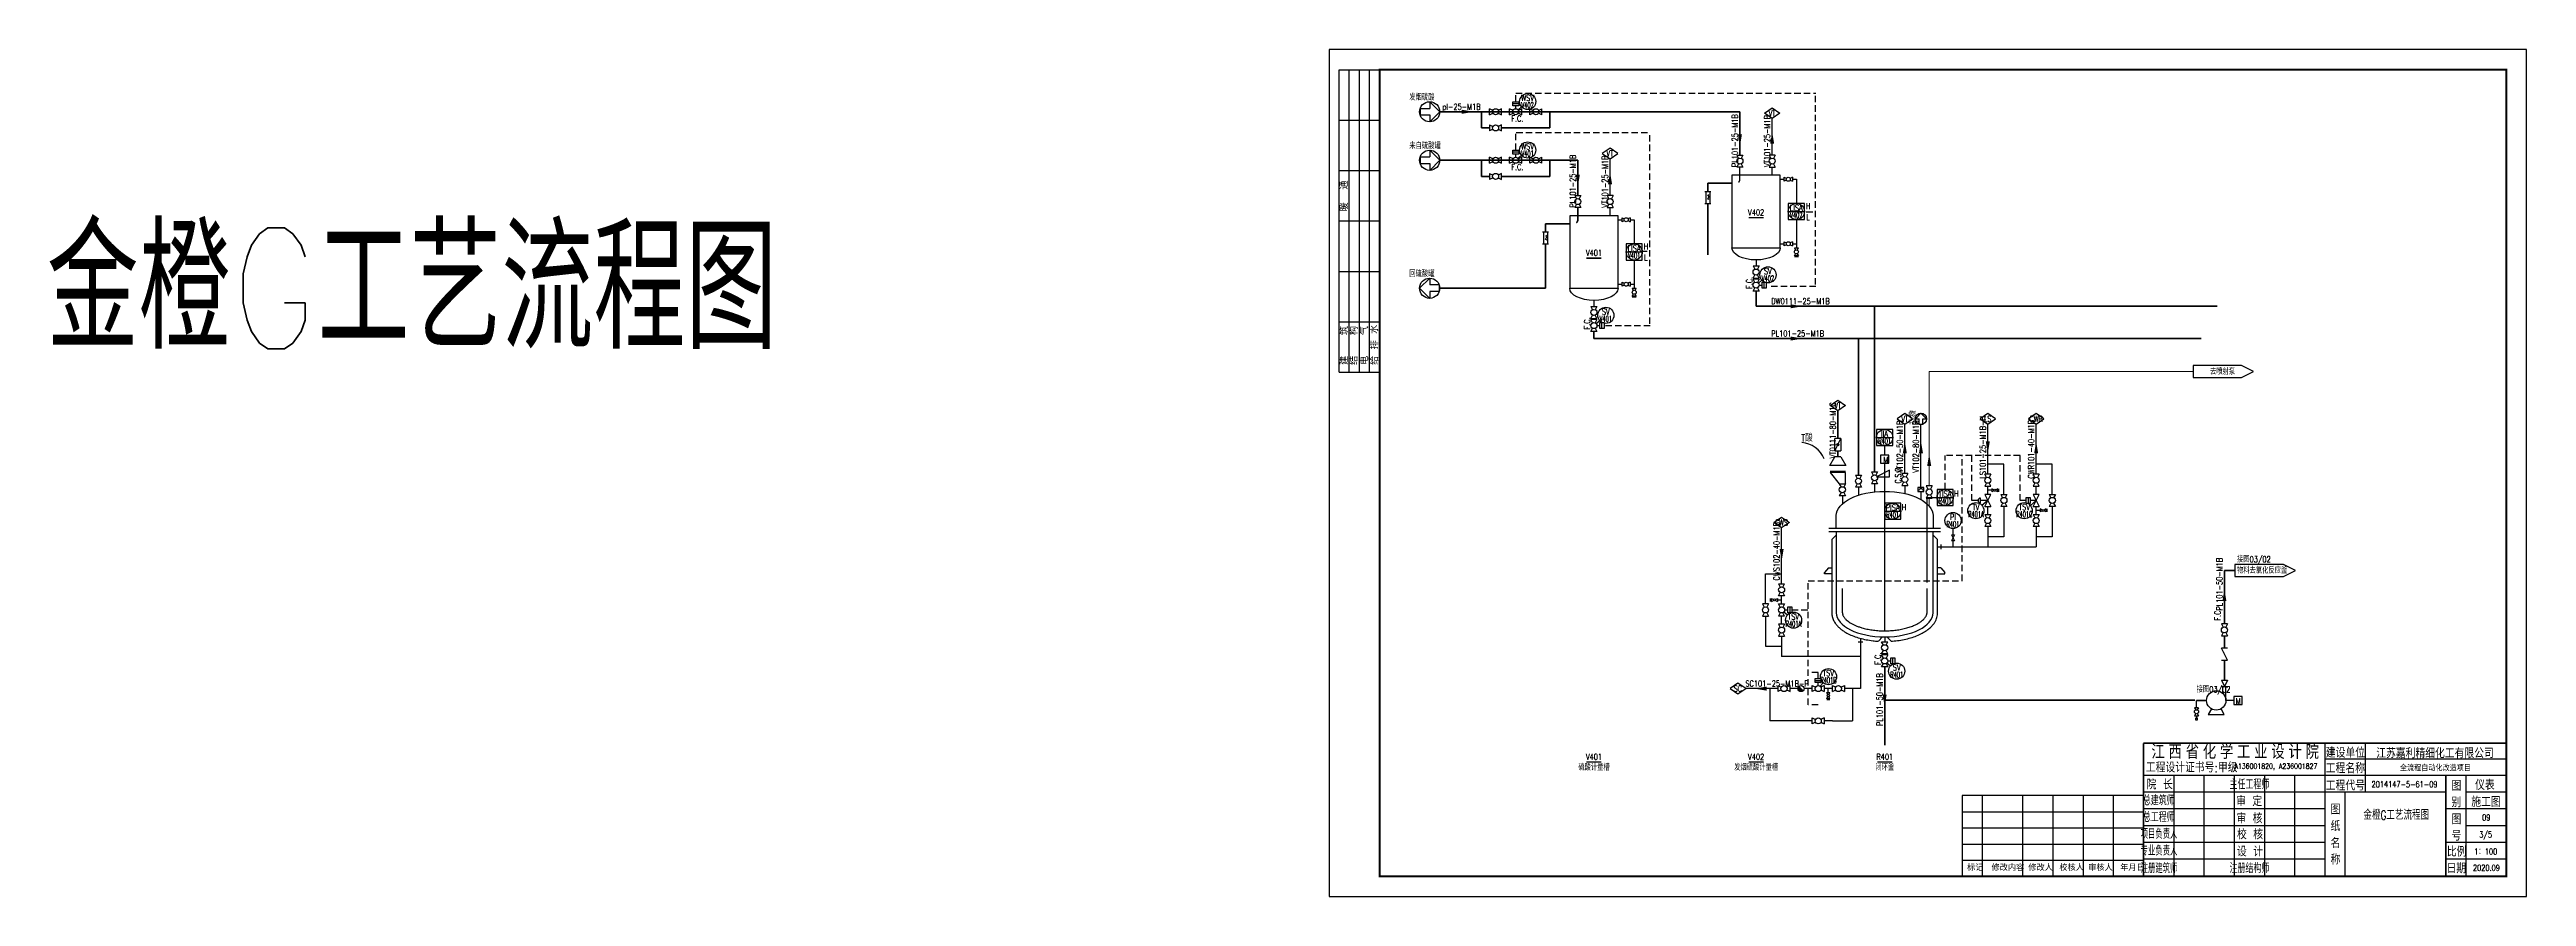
# Model space of a CAD drawing. Header units: millimetres. Extents: x 166235 to 642180, y -176646 to -48310.
# Drawn here: x 390248 to 513130, y -128560 to -86560 of the extents above; entities that cross this region are included whole.
import ezdxf
from ezdxf.enums import TextEntityAlignment as Align

# ---------------------------------------------------------------- set-up
doc = ezdxf.new("R2010")
doc.units = ezdxf.units.MM
doc.header["$LTSCALE"] = 1000
doc.linetypes.add('ACAD_ISO02W100', pattern=[11, 8, -3])
doc.linetypes.add('DASHED2', pattern=[9.525, 6.35, -3.175])
for name, color, linetype in [('01', 7, 'Continuous'), ('A-Title', 7, 'Continuous'), ('PUB_TITLE', 4, 'Continuous'), ('SMPEN_THIN', 1, 'Continuous'), ('TK', 4, 'Continuous'), ('仪表', 1, 'Continuous'), ('文字', 3, 'Continuous'), ('物料管线', 4, 'Continuous'), ('阀门', 2, 'Continuous')]:
    doc.layers.add(name, color=color, linetype=linetype)
for name, color, linetype, lineweight in [('主物料管线', 1, 'Continuous', 60), ('文本', 7, 'Continuous', 18), ('次物料管线', 4, 'Continuous', 30), ('设备', 2, 'Continuous', 90)]:
    doc.layers.add(name, color=color, linetype=linetype, lineweight=lineweight)
doc.styles.add('HZ', font='txt.shx', dxfattribs={"width": 0.8, "bigfont": 'hhztxt.shx'})
doc.styles.add('HZ1', font='txt.shx', dxfattribs={"width": 0.8, "bigfont": 'hztxt.shx'})
doc.styles.add('HZTXT', font='romans.shx', dxfattribs={"width": 0.7, "bigfont": 'HZTXT.shx'})
doc.styles.add('TB', font='COMPLEX', dxfattribs={"bigfont": 'ST64S'})
doc.styles.add('华新', font='txt8.shx', dxfattribs={"width": 0.8, "bigfont": '1hztxt.shx'})
doc.styles.add('华新字体', font='txt8.shx', dxfattribs={"width": 0.8, "bigfont": '1hztxt.shx'})
doc.linetypes.add('FENCELINE1', pattern='A,6.35,-2.54,[133,ltypeshp.shx,S=2.54,R=0,X=-2.54,Y=0],-2.54,25.4', length=36.83)

# ---------------------------------------------------------------- blocks, each defined once
blk = doc.blocks.new('_LABEL1')
for p, q in [((-150, 20), (-75, 20)), ((-150, 20), (-150, 0)), ((-150, 15), (-75, 15)), ((-125, 20), (-125, 0)), ((-100, 20), (-100, 0)), ((-75, 20), (-75, 0)), ((-75, 20), (-75, 0)), ((-75, 20), (0, 20)), ((-75, 15), (0, 15)), ((-50, 20), (-50, 0)), ((-25, 20), (-25, 0)), ((0, 20), (0, 0)), ((-150, 10), (-75, 10)), ((-150, 5), (-75, 5)), ((-150, 0), (-75, 0)), ((-75, 10), (0, 10)), ((-75, 5), (0, 5)), ((-75, 0), (0, 0))]:
    blk.add_line(p, q)
at = {"style": 'HZ'}
for s, p in [('建   筑', (-146.4, 15.6)), ('结   构', (-146.4, 10.9)), ('暖  通', (-70.3, 15.7)), ('给 排 水', (-146.4, 0.7)), ('电   气', (-146.4, 5.6))]:
    blk.add_text(s, height=3.51, dxfattribs=at).set_placement(p)
blk = doc.blocks.new('A$C4E702416')
at = {"color": 140}
for p, q in [((51400, 7600), (51400, 5170)), ((58400, 6800), (49400, 6800)), ((55400, 5170), (40400, 5170)), ((41900, 6000), (41900, 1000)), ((43400, 6000), (43400, 1000)), ((44900, 6000), (44900, 1000)), ((46400, 6000), (46400, 1000)), ((47900, 6000), (47900, 1000)), ((56400, 6000), (56400, 1000)), ((58400, 5170), (56400, 5170)), ((49400, 4340), (40400, 4340)), ((58400, 4340), (55400, 4340)), ((49400, 3510), (40400, 3510)), ((49400, 2680), (40400, 2680)), ((58400, 2680), (55400, 2680)), ((58400, 3510), (56400, 3510)), ((49400, 1850), (40400, 1850)), ((58400, 1850), (55400, 1850))]:
    blk.add_line(p, q, dxfattribs=at)
for p, q in [((40400, 5000), (31400, 5000)), ((31400, 5000), (31400, 1000)), ((32400, 5000), (32400, 1000)), ((34400, 5000), (34400, 1000)), ((35900, 5000), (35900, 1000)), ((37400, 5000), (37400, 1000)), ((38900, 5000), (38900, 1000)), ((40400, 1000), (40400, 5000)), ((31400, 4200), (40400, 4200)), ((31400, 3400), (40400, 3400)), ((31400, 2600), (40400, 2600)), ((31400, 1800), (40400, 1800)), ((31400, 1000), (40400, 1000))]:
    blk.add_line(p, q)
at = {"color": 140, "const_width": 70}
for points in [[(58400, 7600), (40400, 7600)], [(40400, 7600), (40400, 1000)], [(49400, 7600), (49400, 1000)], [(58400, 6000), (40400, 6000)], [(50400, 5170), (50400, 1000)], [(55400, 6000), (55400, 1000)]]:
    blk.add_lwpolyline(points, dxfattribs=at)
at = {"layer": 'PUB_TITLE'}
blk.add_lwpolyline([(0, 0), (59400, 0), (59400, 42000), (0, 42000)], close=True, dxfattribs=at)
at = {"layer": 'PUB_TITLE', "const_width": 100}
blk.add_lwpolyline([(2500, 1000), (58400, 1000), (58400, 41000), (2500, 41000)], close=True, dxfattribs=at)
at = {"layer": 'PUB_TITLE', "linetype": 'ByBlock', "xscale": 100, "yscale": 100, "zscale": 100, "rotation": 90}
blk.add_blockref('_LABEL1', (2500, 41000), dxfattribs=at)
at = {"style": 'HZ1'}
for s, p in [('标记', (31647, 1274)), ('修改内容', (32863, 1274)), ('修改人', (34688, 1274)), ('校核人', (36228, 1274)), ('审核人', (37661, 1274)), ('年月日', (39247, 1274))]:
    blk.add_text(s, height=300, dxfattribs=at).set_placement(p)
at = {"layer": 'TK', "style": 'TB'}
for s, p in [('江', (40790, 6819)), ('西', (41640, 6819)), ('省', (42490, 6819)), ('化', (43340, 6819)), ('学', (44190, 6819)), ('工', (45040, 6819)), ('业', (45890, 6819)), ('设', (46740, 6819)), ('计', (47590, 6819)), ('院', (48440, 6819))]:
    blk.add_text(s, height=700, dxfattribs=at).set_placement(p)
at = {"layer": 'TK', "style": 'HZ1'}
for s, height, width, p in [('建设单位', 450, 0.8, (50417, 7162)), ('工程设计证书号:甲级', 450, 0.9, (42792, 6432)), ('A136001820, A236001827', 250, 0.9, (46969, 6423)), ('工程名称', 450, 0.8, (50417, 6393)), ('总建筑师', 450, 0.65, (41157, 4796)), ('院 长', 450, 0.8, (41206, 5589)), ('主任工程师', 450, 0.65, (45657, 5590)), ('审 定', 450, 0.8, (45643, 4759)), ('工程代号', 450, 0.8, (50417, 5530)), ('别', 450, 0.8, (55926, 4695)), ('图', 450, 0.8, (55926, 5510)), ('总工程师', 450, 0.65, (41157, 3966)), ('审 核', 450, 0.8, (45657, 3904)), ('纸', 450, 0.8, (49926, 3522)), ('图', 450, 0.8, (49926, 4337)), ('图', 450, 0.8, (55926, 3850)), ('项目负责人', 450, 0.6, (41171, 3136)), ('专业负责人', 450, 0.6, (41171, 2306)), ('校 核', 450, 0.8, (45685, 3111)), ('设 计', 450, 0.8, (45685, 2259)), ('名', 450, 0.8, (49926, 2677)), ('比例', 450, 0.8, (55935, 2253)), ('号', 450, 0.8, (55926, 3035)), ('注册建筑师', 450, 0.6, (41171, 1434)), ('注册结构师', 450, 0.65, (45657, 1434)), ('称', 450, 0.8, (49926, 1862)), ('日期', 450, 0.8, (55918, 1423))]:
    blk.add_text(s, height=height, dxfattribs=dict(at, width=width)).set_placement(p, align=Align.MIDDLE)
at = {"layer": 'TK', "color": 7, "style": 'HZ1'}
for s, height, width, p in [('江苏嘉利精细化工有限公司', 450, 0.8, (54864, 7135)), ('全流程自动化改造项目', 290, 0.9, (54885, 6401)), ('施工图', 450, 0.8, (57390, 4723)), ('仪表', 450, 0.8, (57338, 5560)), ('3/5', 300, 0.8, (57376, 3046)), ('2020.09', 300, 0.8, (57416, 1419))]:
    blk.add_text(s, height=height, dxfattribs=dict(at, width=width)).set_placement(p, align=Align.MIDDLE)
blk = doc.blocks.new('A$C5F9B1630')
at = {"layer": '物料管线'}
for p, q in [((3.6, -9.8), (0, -9.8)), ((7.6, -9.8), (9.1, -9.8)), ((9.6, -9.3), (8.6, -9.3)), ((8.6, -10.3), (9.6, -10.3)), ((9.6, -10.3), (9.6, -9.3))]:
    blk.add_line(p, q, dxfattribs=at)
at = {"layer": '阀门', "color": 2}
for p, q in [((3.6, -8.8), (4.7, -9.4)), ((3.6, -8.8), (3.6, -10.8)), ((3.6, -10.8), (4.7, -10.2)), ((6.5, -9.4), (7.6, -8.8)), ((6.5, -10.2), (7.6, -10.8)), ((7.6, -10.8), (7.6, -8.8))]:
    blk.add_line(p, q, dxfattribs=at)
blk.add_circle((5.6, -9.8), 1, dxfattribs=at)

msp = doc.modelspace()

# ---------------------------------------------------------------- hatches: boundary and pattern name
at = {"linetype": 'Continuous', "ltscale": 8}
msp.add_hatch(color=2, dxfattribs=at).paths.add_polyline_path([(478966, -106101, 1), (478966, -106204, 1)])
at = {"layer": '设备'}
h = msp.add_hatch(color=0, dxfattribs=at)
h.dxf.hatch_style = 1
h.paths.add_polyline_path([(477251, -118359), (477039, -118147, 0.1989114), (476995, -118253, 0.6681773)])

# ---------------------------------------------------------------- linework, layer by layer
at = {"color": 2}
for p, q in [((462986, -89496), (462986, -89346)), ((462986, -91900), (462986, -91750)), ((475060, -98243), (475210, -98243)), ((467016, -100248), (467166, -100248)), ((486407, -108919), (486046, -108923)), ((488807, -108919), (488507, -108919)), ((476328, -114353), (476478, -114353)), ((477995, -118103), (477995, -117953)), ((481441, -116878), (481591, -116878))]:
    msp.add_line(p, q, dxfattribs=at)
for p, q in [((476110, -92993), (476310, -92993)), ((476710, -92993), (476910, -92993)), ((476910, -92993), (476910, -94193)), ((468066, -94998), (468266, -94998)), ((468666, -94998), (468866, -94998)), ((468866, -94998), (468866, -96198)), ((476910, -94993), (476910, -96393)), ((468866, -96998), (468866, -98398)), ((476110, -96193), (476310, -96193)), ((476710, -96193), (476910, -96193)), ((468066, -98198), (468266, -98198)), ((468666, -98198), (468866, -98198)), ((474910, -97893), (474910, -97943)), ((466866, -99898), (466866, -99948))]:
    msp.add_line(p, q)
at = {"color": 2, "linetype": 'Continuous', "ltscale": 8}
for p, q in [((479116, -105853), (478816, -105853)), ((478816, -106453), (478816, -105853)), ((478816, -106453), (478943, -106199)), ((478816, -106453), (478966, -106453)), ((478966, -106453), (479116, -106453)), ((478989, -106107), (479116, -105853)), ((479116, -105853), (479116, -106453))]:
    msp.add_line(p, q, dxfattribs=at)
at = {"ltscale": 10}
for p, q in [((479116, -106753), (478816, -106753)), ((479341, -107486), (478591, -107486)), ((479341, -107536), (478591, -107536)), ((478591, -107536), (479041, -108092)), ((479341, -108092), (479341, -107536))]:
    msp.add_line(p, q, dxfattribs=at)
for points in [[(475710, -89450), (476093, -89714), (475710, -89978), (475326, -89714)], [(467666, -91455), (467282, -91719), (467666, -91983), (468050, -91719)], [(478966, -103951), (479350, -104215), (478966, -104479), (478583, -104215)], [(482291, -104609), (481908, -104873), (482291, -105137), (482675, -104873)], [(486407, -104609), (486023, -104873), (486407, -105137), (486791, -104873)], [(488807, -104609), (488423, -104873), (488807, -105137), (489191, -104873)], [(476178, -109755), (476562, -110019), (476178, -110283), (475794, -110019)], [(474011, -117989), (473627, -118253), (474011, -118517), (474395, -118253)]]:
    msp.add_lwpolyline(points, close=True)
for points in [[(498990, -102230), (496590, -102230), (496590, -102830), (498990, -102830)], [(498990, -102830), (499590, -102530), (498990, -102230)], [(501069, -112090), (498669, -112090), (498669, -112690), (501069, -112690)], [(501069, -112690), (501669, -112390), (501069, -112090)]]:
    msp.add_lwpolyline(points)
msp.add_lwpolyline([(479116, -106753), (479366, -107186), (478566, -107186), (478816, -106753)], dxfattribs=at)
at = {"color": 2, "linetype": 'Continuous', "ltscale": 8}
msp.add_circle((478966, -106153), 51.5, dxfattribs=at)
at = {"ltscale": 10}
msp.add_arc((477097, -107340), 1288, 22.2855, 86.25845, dxfattribs=at)
at = {"color": 2}
msp.add_arc((486046, -108923), 120, 90, 270, dxfattribs=at)
at = {"layer": '01'}
msp.add_lwpolyline([(481091, -107080), (481491, -107080), (481491, -106680), (481091, -106680)], close=True, dxfattribs=at)
at = {"layer": 'SMPEN_THIN', "color": 2, "linetype": 'Continuous', "ltscale": 8}
for p, q in [((483241, -108279), (482941, -108279)), ((482941, -108279), (482941, -108479)), ((482941, -108399), (483016, -108399)), ((482941, -108479), (483241, -108479)), ((483166, -108399), (483241, -108399)), ((483241, -108479), (483241, -108279))]:
    msp.add_line(p, q, dxfattribs=at)
msp.add_arc((483091, -108399), 75, 0, 180, dxfattribs=at)
at = {"layer": '主物料管线'}
for p, q in [((461286, -90446), (461286, -89646)), ((464686, -90446), (464686, -89646)), ((461686, -90446), (461286, -90446)), ((462286, -90446), (464686, -90446)), ((459218, -92050), (466066, -92050)), ((461286, -92850), (461286, -92050)), ((464686, -92850), (464686, -92050)), ((466066, -93798), (466066, -92050)), ((461686, -92850), (461286, -92850)), ((462286, -92850), (464686, -92850)), ((473714, -93193), (472514, -93193)), ((472514, -93193), (472514, -93593)), ((466066, -94798), (466066, -94398)), ((472514, -94193), (472514, -96738)), ((465670, -95198), (464470, -95198)), ((464470, -95198), (464470, -95598)), ((464470, -96198), (464470, -98398)), ((464470, -98398), (459218, -98398)), ((466866, -100893), (466866, -100548)), ((466866, -100893), (496991, -100893)), ((479991, -107658), (479991, -100893)), ((498145, -115042), (498145, -112390)), ((498145, -112390), (498669, -112390)), ((498145, -115640), (498145, -116240)), ((481291, -117178), (481291, -121053)), ((498145, -117840), (498145, -116840)), ((481300, -118830), (496682, -118830)), ((497260, -118840), (496760, -118840))]:
    msp.add_line(p, q, dxfattribs=at)
at = {"layer": '主物料管线', "linetype": 'ACAD_ISO02W100', "ltscale": 8}
msp.add_line((466066, -94998), (466066, -94798), dxfattribs=at)
at = {"layer": '主物料管线'}
for points in [[(460910, -89646, 0, 200, 0), (460310, -89646, 300, 300, 0)], [(474110, -91363, 0, 200, 0), (474110, -90763, 300, 300, 0)], [(475710, -90634, 0, 200, 0), (475710, -91234, 300, 300, 0)], [(466066, -93368, 0, 200, 0), (466066, -92768, 300, 300, 0)], [(467666, -92638, 0, 200, 0), (467666, -93238, 300, 300, 0)], [(477221, -99293, 0, 200, 0), (476621, -99293, 300, 300, 0)], [(477221, -100893, 0, 200, 0), (476621, -100893, 300, 300, 0)], [(482291, -105988, 0, 200, 0), (482291, -106588, 300, 300, 0)], [(483091, -105988, 0, 200, 0), (483091, -106588, 300, 300, 0)], [(483499, -106609, 0, 200, 0), (483499, -107209, 300, 300, 0)], [(486407, -106588, 0, 200, 0), (486407, -105988, 300, 300, 0)], [(488807, -105988, 0, 200, 0), (488807, -106588, 300, 300, 0)], [(476178, -111934, 0, 200, 0), (476178, -111334, 300, 300, 0)], [(498145, -113316, 0, 200, 0), (498145, -113916, 300, 300, 0)], [(474833, -118253, 0, 200, 0), (475433, -118253, 300, 300, 0)], [(481291, -119151, 0, 200, 0), (481291, -118551, 300, 300, 0)]]:
    msp.add_lwpolyline(points, format="xyseb", dxfattribs=at)
at = {"layer": '主物料管线', "linetype": 'ACAD_ISO02W100', "ltscale": 8}
msp.add_arc((465866, -94998), 200, 314.69201, 0, dxfattribs=at)
at = {"layer": '仪表'}
for p, q in [((463100, -89548), (463276, -89398)), ((463100, -91953), (463276, -91802)), ((476510, -94593), (477310, -94593)), ((468466, -96598), (469266, -96598)), ((475023, -98146), (475199, -97996)), ((466980, -100150), (467156, -100000)), ((480891, -105798), (481691, -105798)), ((483391, -108773), (483891, -108773)), ((483391, -112985), (483391, -108773)), ((483891, -108773), (484691, -108773)), ((486407, -108919), (486118, -109167)), ((488807, -108919), (488518, -109167)), ((481291, -109452), (482091, -109452)), ((484682, -110619), (484682, -110319)), ((484682, -111219), (484682, -110919)), ((476292, -114450), (476467, -114601)), ((478093, -118139), (478243, -117963)), ((481405, -116976), (481581, -117126))]:
    msp.add_line(p, q, dxfattribs=at)
for points in [[(476510, -94993), (477310, -94993), (477310, -94193), (476510, -94193)], [(468466, -96998), (469266, -96998), (469266, -96198), (468466, -96198)], [(480891, -106198), (481691, -106198), (481691, -105398), (480891, -105398)], [(481291, -109852), (482091, -109852), (482091, -109052), (481291, -109052)], [(483891, -109173), (484691, -109173), (484691, -108373), (483891, -108373)]]:
    msp.add_lwpolyline(points, close=True, dxfattribs=at)
for centre in [(463580, -89138), (463580, -91542), (476910, -94593), (468866, -96598), (475503, -97735), (467459, -99740), (481291, -105798), (481691, -109452), (484291, -108773), (485814, -109427), (488214, -109427), (484682, -109919), (476771, -114861), (478504, -117660), (481885, -117386)]:
    msp.add_circle(centre, 400, dxfattribs=at)
at = {"layer": '文本', "color": 3, "ltscale": 8}
for p, q in [((483499, -108202), (483499, -102530)), ((483499, -102530), (496590, -102530)), ((483499, -108802), (483499, -109202))]:
    msp.add_line(p, q, dxfattribs=at)
at = {"layer": '次物料管线', "lineweight": 40}
for p, q in [((474110, -89646), (459218, -89646)), ((474110, -91793), (474110, -89646)), ((474910, -99293), (474910, -98543)), ((474910, -99293), (497791, -99293)), ((480791, -103643), (480791, -99293)), ((480791, -107499), (480791, -103572)), ((478966, -105853), (478966, -104479)), ((478966, -106753), (478966, -106453))]:
    msp.add_line(p, q, dxfattribs=at)
at = {"layer": '次物料管线'}
for p, q in [((475710, -91793), (475710, -89978)), ((467666, -93798), (467666, -91983)), ((474110, -92793), (474110, -92393)), ((475710, -92793), (475710, -92393)), ((467666, -94798), (467666, -94398)), ((482291, -107582), (482291, -105137)), ((483091, -108279), (483091, -105153)), ((486407, -107619), (486407, -105137)), ((488807, -107619), (488807, -105137)), ((487207, -107119), (486407, -107119)), ((487207, -108619), (487207, -107119)), ((489607, -107119), (488807, -107119)), ((489607, -108619), (489607, -107119)), ((486407, -108619), (486407, -108219)), ((486407, -109619), (486407, -109219)), ((487207, -109219), (487207, -110719)), ((488807, -108619), (488807, -108219)), ((488807, -109619), (488807, -109219)), ((489607, -109219), (489607, -110719)), ((476178, -113053), (476178, -110283)), ((486407, -110219), (486407, -111219)), ((488807, -110219), (488807, -111219)), ((484097, -111219), (488807, -111219)), ((487207, -110719), (486407, -110719)), ((489607, -110719), (488807, -110719)), ((475378, -114053), (475378, -112553)), ((475378, -112553), (476178, -112553)), ((476178, -114053), (476178, -113653)), ((475378, -114653), (475378, -116153)), ((476178, -115053), (476178, -114653)), ((475378, -116153), (476178, -116153)), ((476178, -115653), (476178, -116653)), ((480095, -116653), (476178, -116653)), ((480095, -115928), (480095, -118253)), ((475995, -118253), (474395, -118253)), ((475595, -118253), (475595, -119853)), ((476995, -118253), (476595, -118253)), ((477695, -118253), (477295, -118253)), ((478695, -118253), (478295, -118253)), ((480095, -118253), (479295, -118253)), ((479695, -118253), (479695, -119853)), ((475995, -119853), (475595, -119853)), ((477695, -119853), (475995, -119853)), ((478695, -119853), (478295, -119853)), ((478695, -119853), (479695, -119853))]:
    msp.add_line(p, q, dxfattribs=at)
at = {"layer": '次物料管线', "color": 4, "linetype": 'ACAD_ISO02W100', "ltscale": 8}
msp.add_line((474110, -92993), (474110, -92793), dxfattribs=at)
msp.add_arc((473910, -92993), 200, 314.69201, 0, dxfattribs=at)
at = {"layer": '物料管线', "color": 8, "linetype": 'DASHED2', "ltscale": 0.05}
for p, q in [((462986, -89134), (462986, -88684)), ((462996, -88719), (477881, -88719)), ((477858, -98214), (477858, -88719)), ((462996, -91534), (462996, -90674)), ((463016, -90669), (469661, -90669)), ((469638, -100164), (469638, -90669)), ((477403, -94609), (477839, -94609)), ((469183, -96559), (469619, -96559)), ((475656, -98294), (477876, -98294)), ((467436, -100244), (469656, -100244)), ((484291, -108373), (484291, -106690)), ((488007, -106690), (484291, -106690)), ((485128, -112909), (485128, -106690)), ((485607, -108919), (485607, -106690)), ((488007, -108919), (488007, -106690)), ((485907, -108919), (485607, -108919)), ((488307, -108919), (488007, -108919)), ((477495, -119053), (477495, -112909)), ((477495, -112909), (485128, -112909)), ((476678, -114353), (477495, -114353)), ((477995, -117453), (477495, -117453)), ((477995, -117753), (477995, -117453)), ((477995, -119053), (477495, -119053))]:
    msp.add_line(p, q, dxfattribs=at)
at = {"layer": '物料管线', "color": 3, "linetype": 'FENCELINE1', "ltscale": 20}
msp.add_line((481291, -106680), (481291, -106198), dxfattribs=at)
at = {"layer": '物料管线'}
for p, q in [((486607, -108419), (486407, -108419)), ((489007, -109419), (488807, -109419)), ((475978, -113853), (476178, -113853)), ((478495, -118453), (478495, -118253)), ((498620, -118840), (498220, -118840))]:
    msp.add_line(p, q, dxfattribs=at)
at = {"layer": '物料管线', "color": 2}
msp.add_lwpolyline([(478554, -107389, 0, 180, 0), (478289, -106851, 160, 0, 0), (478554, -107390, 0, 0, 0)], format="xyseb", dxfattribs=at)
at = {"layer": '物料管线'}
msp.add_lwpolyline([(498620, -119040), (499020, -119040), (499020, -118640), (498620, -118640)], close=True, dxfattribs=at)
at = {"layer": '设备', "lineweight": -3}
for p, q in [((474910, -96993), (474910, -97293)), ((466866, -98998), (466866, -99298)), ((480791, -108099), (480791, -108499)), ((481530, -107418), (480891, -107744)), ((480891, -107744), (481530, -107744)), ((481291, -115388), (481291, -107094)), ((481530, -107744), (481530, -107418)), ((479191, -108692), (479191, -109092)), ((479991, -108264), (479991, -108664)), ((482291, -108182), (482291, -108582)), ((483091, -108479), (483091, -108879)), ((478516, -110303), (484066, -110303)), ((478516, -110453), (484066, -110453)), ((478891, -110303), (478891, -109673)), ((478891, -110453), (478891, -114488)), ((483691, -109673), (483691, -110303)), ((483691, -114488), (483691, -110453)), ((478891, -110640), (478666, -110859)), ((478666, -110859), (478666, -114488)), ((483691, -110640), (483916, -110859)), ((483916, -114488), (483916, -110859)), ((483916, -111219), (484097, -111219)), ((484097, -111339), (484097, -111099)), ((478498, -112265), (478306, -112495)), ((478306, -112553), (478306, -112495)), ((478666, -112553), (478306, -112553)), ((478498, -112265), (478666, -112265)), ((484084, -112265), (483916, -112265)), ((483916, -112553), (484276, -112553)), ((484084, -112265), (484276, -112495)), ((484276, -112553), (484276, -112495)), ((479191, -114488), (479191, -113288)), ((483391, -114488), (483391, -113288)), ((479975, -115928), (480215, -115928)), ((480095, -115762), (480095, -115928)), ((480976, -115900), (481186, -115687)), ((481171, -115928), (481411, -115928)), ((481291, -115688), (481291, -115928)), ((481606, -115900), (481396, -115687)), ((498020, -118140), (498270, -118140)), ((498070, -118492), (498070, -118140)), ((498220, -118840), (498220, -118140))]:
    msp.add_line(p, q, dxfattribs=at)
for points in [[(473710, -96393), (476110, -96393), (476110, -92793), (473710, -92793)], [(465666, -98398), (468066, -98398), (468066, -94798), (465666, -94798)]]:
    msp.add_lwpolyline(points, close=True, dxfattribs=at)
at = {"layer": '设备', "const_width": 70}
for points in [[(474538, -94901), (475281, -94901)], [(466495, -96906), (467238, -96906)], [(466495, -121898), (467238, -121898)], [(474538, -121898), (475281, -121898)], [(480920, -121898), (481663, -121898)]]:
    msp.add_lwpolyline(points, dxfattribs=at)
at = {"layer": '设备', "lineweight": -3}
msp.add_lwpolyline([(497500, -119256), (497340, -119533), (498140, -119533), (497980, -119256)], dxfattribs=at)
msp.add_circle((497740, -118840), 480, dxfattribs=at)
at = {"layer": '设备', "lineweight": -3, "extrusion": (0, 0, -1)}
for centre, major_axis in [((474910, -96393), (-1200, 0)), ((466866, -98398), (-1200, 0)), ((481291, -109673), (2400, 0))]:
    msp.add_ellipse(centre, major_axis=major_axis, ratio=0.5, start_param=3.1415927, end_param=6.2831853, dxfattribs=at)
at = {"layer": '设备', "lineweight": -3}
msp.add_ellipse((481291, -114488), major_axis=(2400, 0), ratio=0.5, start_param=3.1415927, end_param=6.2831853, dxfattribs=at)
for points, knots in [([(478666, -114488), (478666, -114521), (478668, -114554), (478676, -114619), (478682, -114652), (478698, -114716), (478707, -114747), (478730, -114810), (478743, -114841), (478772, -114901), (478789, -114930), (478824, -114988), (478843, -115017), (478897, -115088), (478933, -115129), (479011, -115210), (479053, -115248), (479143, -115323), (479191, -115358), (479317, -115442), (479398, -115489), (479570, -115576), (479661, -115616), (479852, -115689), (479952, -115722), (480159, -115780), (480266, -115805), (480486, -115848), (480598, -115866), (480799, -115889), (480886, -115897), (480974, -115903)], [0, 0, 0, 0, 0.0597805, 0.0597805, 0.1195611, 0.1195611, 0.1793416, 0.1793416, 0.2391221, 0.2391221, 0.2989026, 0.2989026, 0.3586832, 0.3586832, 0.4526204, 0.4526204, 0.5465576, 0.5465576, 0.6404948, 0.6404948, 0.7800665, 0.7800665, 0.9196383, 0.9196383, 1.0592101, 1.0592101, 1.1987819, 1.1987819, 1.3383537, 1.3383537, 1.4441405, 1.4441405, 1.4441405, 1.4441405]), ([(479191, -114488), (479191, -114500), (479192, -114513), (479195, -114538), (479198, -114551), (479204, -114578), (479209, -114591), (479219, -114619), (479226, -114633), (479241, -114663), (479250, -114678), (479270, -114710), (479281, -114725), (479307, -114758), (479321, -114775), (479352, -114808), (479369, -114825), (479414, -114866), (479444, -114891), (479509, -114939), (479544, -114963), (479620, -115010), (479661, -115034), (479748, -115079), (479794, -115100), (479891, -115142), (479942, -115162), (480047, -115200), (480102, -115218), (480238, -115258), (480321, -115279), (480493, -115316), (480582, -115331), (480763, -115357), (480855, -115368), (481042, -115382), (481137, -115386), (481327, -115389), (481421, -115387), (481610, -115378), (481704, -115370), (481888, -115349), (481978, -115335), (482154, -115303), (482240, -115284), (482405, -115241), (482484, -115217), (482635, -115165), (482706, -115137), (482828, -115082), (482880, -115056), (482977, -115002), (483022, -114974), (483104, -114918), (483142, -114889), (483201, -114838), (483224, -114815), (483266, -114770), (483284, -114748), (483316, -114705), (483330, -114685), (483350, -114648), (483358, -114632), (483371, -114601), (483376, -114585), (483384, -114556), (483387, -114542), (483391, -114514), (483391, -114501), (483391, -114488)], [0, 0, 0, 0, 0.0624607, 0.0624607, 0.1249215, 0.1249215, 0.1873822, 0.1873822, 0.2498429, 0.2498429, 0.3123036, 0.3123036, 0.3747644, 0.3747644, 0.4372251, 0.4372251, 0.4996858, 0.4996858, 0.5895122, 0.5895122, 0.6793386, 0.6793386, 0.769165, 0.769165, 0.8589913, 0.8589913, 0.9488177, 0.9488177, 1.0386441, 1.0386441, 1.1650488, 1.1650488, 1.2914535, 1.2914535, 1.4178581, 1.4178581, 1.5442628, 1.5442628, 1.6706675, 1.6706675, 1.7970722, 1.7970722, 1.9234769, 1.9234769, 2.0498816, 2.0498816, 2.1762863, 2.1762863, 2.302691, 2.302691, 2.4081497, 2.4081497, 2.5136085, 2.5136085, 2.6190672, 2.6190672, 2.7024772, 2.7024772, 2.7858871, 2.7858871, 2.8692971, 2.8692971, 2.9379478, 2.9379478, 3.0065985, 3.0065985, 3.0752492, 3.0752492, 3.1415927, 3.1415927, 3.1415927, 3.1415927]), ([(481609, -115903), (481658, -115900), (481708, -115896), (481872, -115880), (481986, -115865), (482209, -115828), (482318, -115805), (482529, -115752), (482632, -115722), (482828, -115654), (482923, -115616), (483101, -115534), (483186, -115489), (483344, -115393), (483417, -115341), (483534, -115245), (483580, -115203), (483665, -115113), (483704, -115066), (483764, -114981), (483788, -114943), (483829, -114865), (483847, -114825), (483878, -114743), (483890, -114701), (483908, -114616), (483913, -114573), (483916, -114516), (483916, -114502), (483916, -114488)], [1.697452, 1.697452, 1.697452, 1.697452, 1.757069, 1.757069, 1.8966408, 1.8966408, 2.0362126, 2.0362126, 2.1757844, 2.1757844, 2.3153562, 2.3153562, 2.4549279, 2.4549279, 2.5944997, 2.5944997, 2.6981407, 2.6981407, 2.8017816, 2.8017816, 2.8803153, 2.8803153, 2.958849, 2.958849, 3.0373827, 3.0373827, 3.1159164, 3.1159164, 3.1415927, 3.1415927, 3.1415927, 3.1415927])]:
    msp.add_open_spline(points, degree=3, knots=knots, dxfattribs=at)
at = {"layer": '阀门', "color": 2}
for p, q in [((458246, -89482), (458246, -89802)), ((458246, -89482), (458718, -89482)), ((459218, -89646), (458718, -89146)), ((458718, -89146), (458718, -89482)), ((458718, -90146), (459218, -89646)), ((463136, -89246), (462836, -89246)), ((458243, -89802), (458718, -89802)), ((458718, -89802), (458718, -90146)), ((458246, -91886), (458246, -92206)), ((458246, -91886), (458718, -91886)), ((459218, -92050), (458718, -91551)), ((458718, -91551), (458718, -91886)), ((458718, -92550), (459218, -92050)), ((463136, -91650), (462836, -91650)), ((473960, -91793), (474042, -91959)), ((473960, -91793), (474260, -91793)), ((474260, -91793), (474177, -91959)), ((475560, -91793), (475642, -91959)), ((475860, -91793), (475560, -91793)), ((475860, -91793), (475777, -91959)), ((458243, -92206), (458718, -92206)), ((458718, -92206), (458718, -92550)), ((474042, -92228), (473960, -92393)), ((474260, -92393), (473960, -92393)), ((474177, -92228), (474260, -92393)), ((475642, -92228), (475560, -92393)), ((475560, -92393), (475860, -92393)), ((475777, -92228), (475860, -92393)), ((465916, -93798), (465999, -93964)), ((465916, -93798), (466216, -93798)), ((465999, -94232), (465916, -94398)), ((466216, -94398), (465916, -94398)), ((466216, -93798), (466133, -93964)), ((466133, -94232), (466216, -94398)), ((467516, -93798), (467599, -93964)), ((467816, -93798), (467516, -93798)), ((467599, -94232), (467516, -94398)), ((467516, -94398), (467816, -94398)), ((467816, -93798), (467733, -93964)), ((467733, -94232), (467816, -94398)), ((472364, -93593), (472664, -93593)), ((472364, -94193), (472664, -94193)), ((472414, -93593), (472414, -94193)), ((472576, -93820), (472493, -93988)), ((472554, -93754), (472507, -93834)), ((472558, -93957), (472529, -94013)), ((472614, -93593), (472614, -94193)), ((464320, -95598), (464620, -95598)), ((464370, -95598), (464370, -96198)), ((464533, -95825), (464450, -95992)), ((464511, -95758), (464464, -95839)), ((464570, -95598), (464570, -96198)), ((464320, -96198), (464620, -96198)), ((464515, -95962), (464486, -96017)), ((458218, -98398), (458718, -97898)), ((458718, -97898), (458718, -98234)), ((459191, -98234), (458718, -98234)), ((459191, -98234), (459191, -98554)), ((474760, -97293), (475060, -97293)), ((474760, -97293), (474842, -97459)), ((474760, -97893), (474842, -97728)), ((474760, -97893), (475060, -97893)), ((475060, -97293), (474977, -97459)), ((475060, -97893), (474977, -97728)), ((475310, -98393), (475310, -98093)), ((458718, -98898), (458218, -98398)), ((459194, -98554), (458718, -98554)), ((458718, -98554), (458718, -98898)), ((466716, -99298), (467016, -99298)), ((466716, -99298), (466799, -99464)), ((467016, -99298), (466933, -99464)), ((466716, -99898), (466799, -99732)), ((466716, -99898), (467016, -99898)), ((467016, -99898), (466933, -99732)), ((467266, -100398), (467266, -100098)), ((483091, -104593), (482812, -104873)), ((482812, -104873), (482999, -104873)), ((482999, -105137), (482999, -104873)), ((482999, -105137), (483179, -105137)), ((483371, -104873), (483091, -104593)), ((483179, -104873), (483371, -104873)), ((483179, -105139), (483179, -104873)), ((479041, -108092), (479341, -108092)), ((479041, -108092), (479124, -108258)), ((479341, -108092), (479259, -108258)), ((479841, -107664), (480141, -107664)), ((479841, -107664), (479924, -107830)), ((479924, -108098), (479841, -108264)), ((480141, -107664), (480059, -107830)), ((480059, -108098), (480141, -108264)), ((480641, -107499), (480941, -107499)), ((480641, -107499), (480724, -107665)), ((480724, -107933), (480641, -108099)), ((480941, -108099), (480641, -108099)), ((480941, -107499), (480859, -107665)), ((480859, -107933), (480941, -108099)), ((482441, -107582), (482141, -107582)), ((482141, -107582), (482224, -107748)), ((482224, -108016), (482141, -108182)), ((482441, -107582), (482359, -107748)), ((482359, -108016), (482441, -108182)), ((479124, -108526), (479041, -108692)), ((479341, -108692), (479041, -108692)), ((479259, -108526), (479341, -108692)), ((480141, -108264), (479841, -108264)), ((482141, -108182), (482441, -108182)), ((483649, -108202), (483349, -108202)), ((483349, -108202), (483432, -108368)), ((483432, -108636), (483349, -108802)), ((483349, -108802), (483649, -108802)), ((483649, -108202), (483566, -108368)), ((483566, -108636), (483649, -108802)), ((486046, -109043), (486046, -108803)), ((486607, -108344), (486607, -108494)), ((486712, -108396), (486607, -108344)), ((486712, -108441), (486607, -108494)), ((486907, -108344), (486802, -108396)), ((486907, -108494), (486802, -108441)), ((486907, -108494), (486907, -108344)), ((486957, -108494), (486957, -108344)), ((487057, -108619), (487140, -108785)), ((487057, -108619), (487357, -108619)), ((487140, -109053), (487057, -109219)), ((487357, -109219), (487057, -109219)), ((487357, -108619), (487274, -108785)), ((487274, -109053), (487357, -109219)), ((488407, -108769), (488407, -109069)), ((489007, -109344), (489007, -109494)), ((489112, -109396), (489007, -109344)), ((489307, -109344), (489202, -109396)), ((489307, -109494), (489307, -109344)), ((489357, -109494), (489357, -109344)), ((489457, -108619), (489540, -108785)), ((489457, -108619), (489757, -108619)), ((489540, -109053), (489457, -109219)), ((489757, -109219), (489457, -109219)), ((489757, -108619), (489674, -108785)), ((489674, -109053), (489757, -109219)), ((486257, -109619), (486340, -109785)), ((486257, -109619), (486557, -109619)), ((486340, -110053), (486257, -110219)), ((486557, -110219), (486257, -110219)), ((486557, -109619), (486474, -109785)), ((486474, -110053), (486557, -110219)), ((488657, -109619), (488740, -109785)), ((488657, -109619), (488957, -109619)), ((488740, -110053), (488657, -110219)), ((488957, -110219), (488657, -110219)), ((488957, -109619), (488874, -109785)), ((488874, -110053), (488957, -110219)), ((489112, -109441), (489007, -109494)), ((489307, -109494), (489202, -109441)), ((484607, -110619), (484757, -110919)), ((484757, -110619), (484607, -110919)), ((484607, -110619), (484757, -110619)), ((484757, -110919), (484607, -110919)), ((475228, -114053), (475311, -114219)), ((475528, -114053), (475228, -114053)), ((475528, -114053), (475445, -114219)), ((475628, -113928), (475628, -113778)), ((475678, -113928), (475678, -113778)), ((475678, -113778), (475783, -113830)), ((475678, -113928), (475783, -113875)), ((475872, -113830), (475978, -113778)), ((475872, -113875), (475978, -113928)), ((475978, -113778), (475978, -113928)), ((476578, -114203), (476578, -114503)), ((475311, -114487), (475228, -114653)), ((475228, -114653), (475528, -114653)), ((475445, -114487), (475528, -114653)), ((476028, -115053), (476111, -115219)), ((476328, -115053), (476028, -115053)), ((476111, -115487), (476028, -115653)), ((476328, -115053), (476245, -115219)), ((476245, -115487), (476328, -115653)), ((497995, -115040), (498078, -115206)), ((498295, -115040), (497995, -115040)), ((498078, -115474), (497995, -115640)), ((498295, -115040), (498212, -115206)), ((498212, -115474), (498295, -115640)), ((476028, -115653), (476328, -115653)), ((481224, -116094), (481141, -115928)), ((481141, -115928), (481441, -115928)), ((481141, -116528), (481224, -116362)), ((481441, -116528), (481141, -116528)), ((481359, -116094), (481441, -115928)), ((481441, -116528), (481359, -116362)), ((481691, -117028), (481691, -116728)), ((497995, -115640), (498295, -115640)), ((498295, -116240), (497995, -116240)), ((498295, -116840), (497995, -116240)), ((477845, -117853), (478145, -117853)), ((497995, -116840), (498295, -116840)), ((497995, -117840), (498145, -118140)), ((497995, -117840), (498295, -117840)), ((498295, -117840), (498145, -118140)), ((478420, -118453), (478570, -118453)), ((478473, -118558), (478420, -118453)), ((478420, -118753), (478473, -118648)), ((478570, -118753), (478420, -118753)), ((478570, -118803), (478420, -118803)), ((478518, -118558), (478570, -118453)), ((478570, -118753), (478518, -118648)), ((478695, -118103), (478861, -118186)), ((478695, -118403), (478695, -118103)), ((478695, -118403), (478861, -118320)), ((479129, -118186), (479295, -118103)), ((479129, -118320), (479295, -118403)), ((479295, -118103), (479295, -118403))]:
    msp.add_line(p, q, dxfattribs=at)
at = {"layer": '阀门', "color": 2, "linetype": 'Continuous', "ltscale": 8}
for p, q in [((461852, -89579), (461686, -89496)), ((461686, -89646), (461686, -89496)), ((461686, -89796), (461686, -89646)), ((462286, -89496), (462121, -89579)), ((462286, -89796), (462286, -89496)), ((462852, -89579), (462686, -89496)), ((462686, -89646), (462686, -89496)), ((462686, -89796), (462686, -89646)), ((463286, -89496), (463121, -89579)), ((463286, -89796), (463286, -89496)), ((463686, -89796), (463686, -89496)), ((463686, -89496), (463852, -89579)), ((464121, -89579), (464286, -89496)), ((464286, -89646), (464286, -89496)), ((464286, -89796), (464286, -89646)), ((461686, -89796), (461852, -89713)), ((461686, -90296), (461686, -90596)), ((461686, -90296), (461852, -90379)), ((461852, -90513), (461686, -90596)), ((462121, -89713), (462286, -89796)), ((462286, -90296), (462121, -90379)), ((462121, -90513), (462286, -90596)), ((462286, -90596), (462286, -90296)), ((462686, -89796), (462852, -89713)), ((463121, -89713), (463286, -89796)), ((463852, -89713), (463686, -89796)), ((464286, -89796), (464121, -89713)), ((461852, -91983), (461686, -91900)), ((461686, -92050), (461686, -91900)), ((461686, -92200), (461686, -92050)), ((461686, -92200), (461852, -92118)), ((462286, -91900), (462121, -91983)), ((462121, -92118), (462286, -92200)), ((462286, -92200), (462286, -91900)), ((462852, -91983), (462686, -91900)), ((462686, -92050), (462686, -91900)), ((462686, -92200), (462686, -92050)), ((462686, -92200), (462852, -92118)), ((463286, -91900), (463121, -91983)), ((463121, -92118), (463286, -92200)), ((463286, -92200), (463286, -91900)), ((463686, -92200), (463686, -91900)), ((463686, -91900), (463852, -91983)), ((463852, -92118), (463686, -92200)), ((464121, -91983), (464286, -91900)), ((464286, -92200), (464121, -92118)), ((464286, -92050), (464286, -91900)), ((464286, -92200), (464286, -92050)), ((461686, -92700), (461686, -93000)), ((461686, -92700), (461852, -92783)), ((461852, -92918), (461686, -93000)), ((462286, -92700), (462121, -92783)), ((462121, -92918), (462286, -93000)), ((462286, -93000), (462286, -92700)), ((476310, -93093), (476310, -92893)), ((476310, -92893), (476420, -92949)), ((476420, -93038), (476310, -93093)), ((476710, -92893), (476599, -92949)), ((476599, -93038), (476710, -93093)), ((476710, -92893), (476710, -93093)), ((468266, -95098), (468266, -94898)), ((468266, -94898), (468377, -94953)), ((468377, -95043), (468266, -95098)), ((468666, -94898), (468556, -94953)), ((468556, -95043), (468666, -95098)), ((468666, -94898), (468666, -95098)), ((476310, -96293), (476310, -96093)), ((476310, -96093), (476420, -96149)), ((476420, -96238), (476310, -96293)), ((476710, -96093), (476599, -96149)), ((476599, -96238), (476710, -96293)), ((476710, -96093), (476710, -96293)), ((476810, -96393), (477010, -96393)), ((476810, -96393), (476865, -96504)), ((476810, -96793), (476865, -96683)), ((477010, -96793), (476810, -96793)), ((477010, -96843), (476810, -96843)), ((476954, -96504), (477010, -96393)), ((476954, -96683), (477010, -96793)), ((468266, -98298), (468266, -98098)), ((468266, -98098), (468377, -98153)), ((468377, -98243), (468266, -98298)), ((468666, -98098), (468556, -98153)), ((468556, -98243), (468666, -98298)), ((468666, -98098), (468666, -98298)), ((474842, -98109), (474760, -97943)), ((474910, -97943), (474760, -97943)), ((475060, -97943), (474910, -97943)), ((475060, -97943), (474977, -98109)), ((468766, -98398), (468966, -98398)), ((468766, -98398), (468821, -98509)), ((468766, -98798), (468821, -98687)), ((468966, -98798), (468766, -98798)), ((468966, -98848), (468766, -98848)), ((468911, -98509), (468966, -98398)), ((468911, -98687), (468966, -98798)), ((474760, -98543), (474842, -98378)), ((475060, -98543), (474760, -98543)), ((474977, -98378), (475060, -98543)), ((466799, -100114), (466716, -99948)), ((466866, -99948), (466716, -99948)), ((466716, -100548), (466799, -100382)), ((467016, -100548), (466716, -100548)), ((467016, -99948), (466866, -99948)), ((467016, -99948), (466933, -100114)), ((466933, -100382), (467016, -100548)), ((486340, -107785), (486257, -107619)), ((486407, -107619), (486257, -107619)), ((486340, -108053), (486257, -108219)), ((486557, -107619), (486407, -107619)), ((486557, -107619), (486474, -107785)), ((486557, -108219), (486474, -108053)), ((488740, -107785), (488657, -107619)), ((488807, -107619), (488657, -107619)), ((488740, -108053), (488657, -108219)), ((488957, -107619), (488807, -107619)), ((488957, -107619), (488874, -107785)), ((488957, -108219), (488874, -108053)), ((486257, -108219), (486557, -108219)), ((486557, -108619), (486257, -108619)), ((486257, -108619), (486557, -109219)), ((486257, -109219), (486557, -108619)), ((486257, -109219), (486407, -109219)), ((486407, -109219), (486557, -109219)), ((488657, -108219), (488957, -108219)), ((488957, -108619), (488657, -108619)), ((488657, -108619), (488957, -109219)), ((488657, -109219), (488957, -108619)), ((488657, -109219), (488807, -109219)), ((488807, -109219), (488957, -109219)), ((476028, -113053), (476178, -113053)), ((476028, -113053), (476111, -113219)), ((476028, -113653), (476111, -113487)), ((476328, -113653), (476028, -113653)), ((476028, -114053), (476328, -114053)), ((476111, -114219), (476028, -114053)), ((476178, -113053), (476328, -113053)), ((476245, -113219), (476328, -113053)), ((476245, -113487), (476328, -113653)), ((476328, -114053), (476245, -114219)), ((476111, -114487), (476028, -114653)), ((476178, -114653), (476028, -114653)), ((476328, -114653), (476178, -114653)), ((476328, -114653), (476245, -114487)), ((481224, -116744), (481141, -116578)), ((481291, -116578), (481141, -116578)), ((481441, -116578), (481291, -116578)), ((481441, -116578), (481359, -116744)), ((481141, -117178), (481224, -117012)), ((481441, -117178), (481141, -117178)), ((481359, -117012), (481441, -117178)), ((475995, -118103), (475995, -118253)), ((475995, -118103), (476161, -118186)), ((475995, -118253), (475995, -118403)), ((476161, -118320), (475995, -118403)), ((476595, -118103), (476429, -118186)), ((476429, -118320), (476595, -118403)), ((476595, -118403), (476595, -118103)), ((477039, -118147), (477251, -118359)), ((477695, -118403), (477695, -118103)), ((477695, -118103), (477861, -118186)), ((477861, -118320), (477695, -118403)), ((478295, -118103), (478129, -118186)), ((478129, -118320), (478295, -118403)), ((478295, -118103), (478295, -118253)), ((478295, -118253), (478295, -118403)), ((477695, -120003), (477695, -119703)), ((477695, -119703), (477861, -119786)), ((477861, -119920), (477695, -120003)), ((478295, -119703), (478129, -119786)), ((478129, -119920), (478295, -120003)), ((478295, -119703), (478295, -119853)), ((478295, -119853), (478295, -120003))]:
    msp.add_line(p, q, dxfattribs=at)
at = {"layer": '阀门', "color": 2}
for points in [[(463136, -89346), (462836, -89346), (462836, -89146), (463136, -89146)], [(463136, -91750), (462836, -91750), (462836, -91550), (463136, -91550)], [(475210, -98393), (475210, -98093), (475410, -98093), (475410, -98393)], [(467166, -100398), (467166, -100098), (467366, -100098), (467366, -100398)], [(488507, -108769), (488507, -109069), (488307, -109069), (488307, -108769)], [(476678, -114203), (476678, -114503), (476478, -114503), (476478, -114203)], [(481591, -117028), (481591, -116728), (481791, -116728), (481791, -117028)], [(477845, -117753), (478145, -117753), (478145, -117953), (477845, -117953)]]:
    msp.add_lwpolyline(points, close=True, dxfattribs=at)
msp.add_lwpolyline([(497995, -116240, 0, 75, 0), (498130, -116508, 75, 75, 0)], format="xyseb", dxfattribs=at)
for centre, radius in [((458718, -89646), 500), ((458718, -92050), 500), ((474110, -92093), 150), ((475710, -92093), 150), ((466066, -94098), 150), ((467666, -94098), 150), ((458718, -98398), 500), ((474910, -97593), 150), ((466866, -99598), 150), ((483091, -104873), 280), ((479991, -107964), 150), ((480791, -107799), 150), ((482291, -107882), 150), ((479191, -108392), 150), ((483499, -108502), 150), ((486757, -108419), 50), ((489157, -109419), 50), ((475828, -113853), 50), ((498145, -115340), 150), ((478495, -118603), 50)]:
    msp.add_circle(centre, radius, dxfattribs=at)
at = {"layer": '阀门', "color": 2, "linetype": 'Continuous', "ltscale": 8}
for centre, radius in [((461986, -89646), 150), ((462986, -89646), 150), ((463986, -89646), 150), ((461986, -90446), 150), ((461986, -92050), 150), ((462986, -92050), 150), ((463986, -92050), 150), ((461986, -92850), 150), ((476510, -92993), 100), ((468466, -94998), 100), ((476510, -96193), 100), ((476910, -96593), 100), ((468466, -98198), 100), ((474910, -98243), 150), ((468866, -98598), 100), ((466866, -100248), 150), ((486407, -107919), 150), ((488807, -107919), 150), ((487207, -108919), 150), ((489607, -108919), 150), ((486407, -109919), 150), ((488807, -109919), 150), ((475378, -114353), 150), ((476178, -113353), 150), ((476178, -114353), 150), ((476178, -115353), 150), ((481291, -116228), 150), ((481291, -116878), 150), ((476295, -118253), 150), ((477145, -118253), 150), ((477995, -118253), 150), ((478995, -118253), 150), ((477995, -119853), 150)]:
    msp.add_circle(centre, radius, dxfattribs=at)

# ---------------------------------------------------------------- block references
msp.add_blockref('A$C4E702416', (453730, -128560))
at = {"layer": '物料管线', "xscale": 100, "yscale": 100, "zscale": 100, "rotation": 270}
msp.add_blockref('A$C5F9B1630', (497740, -118840), dxfattribs=at)

# ---------------------------------------------------------------- texts
at = {"layer": 'A-Title', "color": 191, "style": 'HZ1', "width": 0.8}
for s, p in [('2014147-5-61-09', (507080, -122997)), ('09', (511136, -124644)), ('1：100', (511108, -126334))]:
    msp.add_text(s, height=300, dxfattribs=at).set_placement(p, align=Align.MIDDLE)
at = {"layer": 'TK', "color": 191, "style": 'HZ1', "width": 0.7}
msp.add_text('金橙G工艺流程图', height=450, dxfattribs=at).set_placement((506674, -124477), align=Align.MIDDLE)
at = {"layer": '文字', "color": 3, "ltscale": 8, "style": '华新', "width": 0.8}
for s, height, p in [('发烟硫酸', 300, (457705, -89080)), ('来自硫酸罐', 300, (457705, -91484)), ('H', 300, (477384, -94471, 2045)), ('金橙G工艺流程图', 6000, (390111, -101405)), ('H', 300, (469341, -96475, 2045)), ('回硫酸罐', 300, (457705, -97832)), ('去喷射泵', 300, (497430, -102680)), ('H', 300, (482138, -109409, 2045)), ('H', 300, (484738, -108730, 2045)), ('接图03/02', 300, (498769, -111990)), ('物料去氯化反应釜', 300, (498769, -112540)), ('接图03/02', 300, (496769, -118440))]:
    msp.add_text(s, height=height, dxfattribs=at).set_placement(p)
at = {"layer": '文字', "color": 3, "ltscale": 8, "style": '华新'}
for s, width, p in [('WSV', 0.8, (463575, -89108, 2045)), ('V402', 0.5, (463575, -89467, 2045)), ('WSV', 0.8, (463575, -91513, 2045)), ('V401', 0.5, (463575, -91872, 2045)), ('LISA', 0.8, (476905, -94564, 2045)), ('V402', 0.5, (476905, -94923, 2045)), ('LISA', 0.8, (468861, -96568, 2045)), ('V401', 0.5, (468861, -96927, 2045)), ('V402', 0.5, (475498, -98065, 2045)), ('SV', 0.8, (475498, -97706, 2045)), ('SV', 0.8, (467455, -99710, 2045)), ('V401', 0.5, (467455, -100069, 2045)), ('IIA', 0.8, (481287, -105769, 2045)), ('R401', 0.5, (481287, -106128, 2045)), ('PISA', 0.8, (481687, -109423, 2045)), ('TISA', 0.8, (484287, -108743, 2045)), ('R401', 0.5, (484287, -109102, 2045)), ('TV', 0.8, (485819, -109398, 2045)), ('TSV', 0.8, (488219, -109398, 2045)), ('R401', 0.5, (481687, -109782, 2045)), ('R401', 0.5, (484677, -110248, 2045)), ('PI', 0.8, (484677, -109889, 2045)), ('R401A', 0.5, (485819, -109757, 2045)), ('R401C', 0.5, (488219, -109757, 2045)), ('R401A', 0.5, (476766, -115191, 2045)), ('TSV', 0.8, (476766, -114832, 2045)), ('R401B', 0.5, (478499, -117989, 2045)), ('TSV', 0.8, (478499, -117630, 2045)), ('R401', 0.5, (481889, -117716, 2045)), ('SV', 0.8, (481889, -117357, 2045))]:
    msp.add_text(s, height=300, dxfattribs=dict(at, width=width)).set_placement(p, align=Align.CENTER)
at = {"layer": '文字', "style": '华新字体'}
for s, width, p in [('VT', 0.7, (475702, -89864, 2045)), ('VT', 0.7, (467659, -91869, 2045)), ('VT', 0.7, (478959, -104365, 2045)), ('VT', 0.7, (482284, -105023, 2045)), ('LS', 0.7, (486400, -105023, 2045)), ('CWR', 0.7, (488800, -105023, 2045)), ('CWS', 0.7, (476170, -110169, 2045)), ('SC', 0.7, (474004, -118403, 2045)), ('M', 0.8, (498830, -119021))]:
    msp.add_text(s, height=300, dxfattribs=dict(at, width=width)).set_placement(p, align=Align.CENTER)
at = {"layer": '文字', "style": '华新字体', "width": 0.8}
for s, p in [('F.C.', (462762, -90132, 2045)), ('F.C.', (462762, -92536, 2045)), ('L', (477400, -95023, 2045)), ('L', (469356, -97028, 2045)), ('M', (481223, -107051))]:
    msp.add_text(s, height=300, dxfattribs=at).set_placement(p)
at = {"layer": '文字', "style": '华新字体'}
for s, width, p in [('F.C.', 0.8, (474724, -98439, 2045)), ('F.C.', 0.8, (466680, -100444, 2045)), ('去泄爆罐', 0.45, (482844, -105166, 2045)), ('C.S.O', 0.6, (482105, -108078, 2045)), ('F.C.', 0.8, (497959, -114886, 2045)), ('F.C.', 0.8, (481105, -117074, 2045))]:
    msp.add_text(s, height=300, rotation=90, dxfattribs=dict(at, width=width)).set_placement(p)
at = {"layer": '文本', "color": 3, "ltscale": 8, "style": '华新', "width": 0.8}
for s, p in [('pl-25-M1B', (459350, -89546)), ('DW0111-25-M1B', (475661, -99193)), ('PL101-25-M1B', (475661, -100793)), ('SC101-25-M1B-P', (474380, -118153))]:
    msp.add_text(s, height=300, dxfattribs=at).set_placement(p)
for s, p in [('PL101-25-M1B', (474010, -92393)), ('VT101-25-M1B', (475610, -92393)), ('PL101-25-M1B', (465966, -94398)), ('VT101-25-M1B', (467566, -94398)), ('VT102-50-M1B', (482191, -107548)), ('VT102-80-M1B', (482991, -107548)), ('LS101-25-M1B-H', (486307, -107842)), ('CWR101-40-M1B', (488707, -107842)), ('CWS102-40-M1B', (476078, -112894)), ('PL101-50-M1B', (498045, -114390)), ('PL101-50-M1B', (481191, -120111))]:
    msp.add_text(s, height=300, rotation=90, dxfattribs=at).set_placement(p)
at = {"layer": '文本', "color": 3, "ltscale": 8, "width": 0.8}
for s, height, style, p in [('V402', 300, '华新', (474912, -94787)), ('V401', 300, '华新', (466869, -96792)), ('T酸', 350, 'HZTXT', (477434, -105999)), ('V401', 300, '华新', (466869, -121784)), ('V402', 300, '华新', (474912, -121784)), ('R401', 300, '华新', (481294, -121784)), ('硫酸计量槽', 300, '华新', (466869, -122312)), ('发烟硫酸计量槽', 300, '华新', (474912, -122312)), ('闭环釜', 300, '华新', (481294, -122312))]:
    msp.add_text(s, height=height, dxfattribs=dict(at, style=style)).set_placement(p, align=Align.CENTER)
at = {"layer": '文本', "color": 3, "ltscale": 8, "style": '华新', "width": 0.8}
msp.add_text('VT0111-80-M1G', height=300, rotation=90, dxfattribs=at).set_placement((478866, -105442), align=Align.CENTER)

doc.saveas('drawing.dxf')
